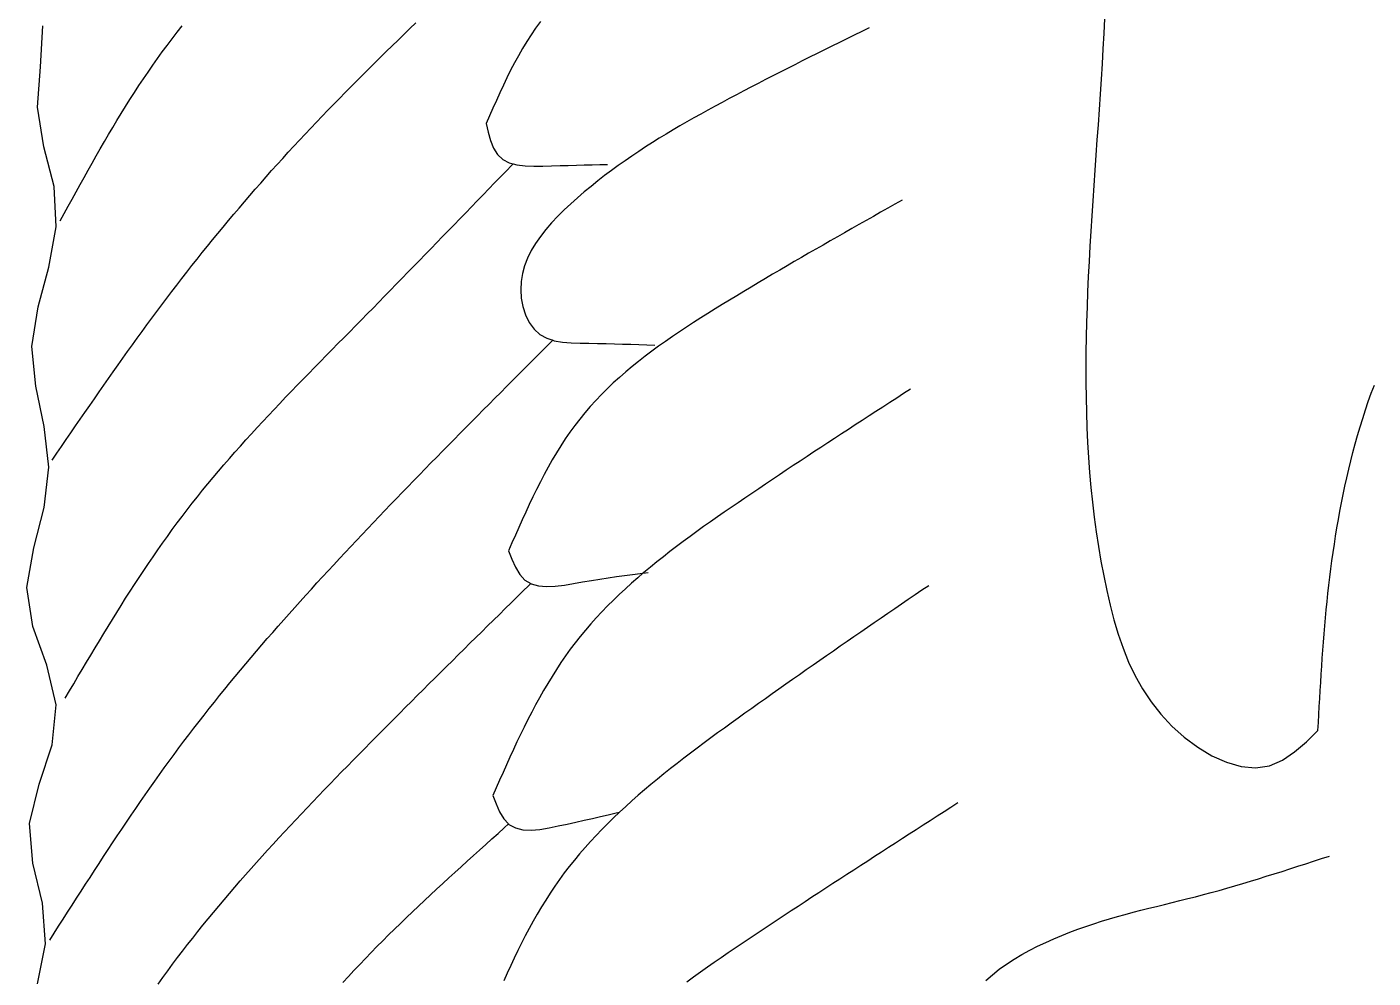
# Model space of a CAD drawing. Extents: x -3475 to 3475, y -2114 to 2114.
# Drawn here: x 116.7 to 359.1, y -1553.2 to -1382 of the extents above; entities that cross this region are included whole.
import ezdxf

# ---------------------------------------------------------------- set-up
doc = ezdxf.new("R2010")
doc.units = 0
doc.header["$MEASUREMENT"] = 0
doc.layers.get('0').update_dxf_attribs({"linetype": 'CONTINUOUS'})

msp = doc.modelspace()

# ---------------------------------------------------------------- linework, layer by layer
for p, q in [((185.68, -1382.29), (186.75, -1381.26)), ((209.17, -1381.03), (208.31, -1382.2)), ((310.78, -1380.45), (310.63, -1383.17)), ((119.17, -1389.15), (119.59, -1381.81)), ((141.97, -1385.3), (142.87, -1384.12)), ((142.87, -1384.12), (143.77, -1382.95)), ((143.77, -1382.95), (144.69, -1381.79)), ((183.55, -1384.36), (184.61, -1383.32)), ((184.61, -1383.32), (185.68, -1382.29)), ((207.49, -1383.4), (206.71, -1384.63)), ((208.31, -1382.2), (207.49, -1383.4)), ((264.36, -1384.13), (263.01, -1384.79)), ((265.7, -1383.47), (264.36, -1384.13)), ((267.05, -1382.81), (265.7, -1383.47)), ((268.39, -1382.15), (267.05, -1382.81)), ((310.63, -1383.17), (310.48, -1385.9)), ((140.23, -1387.68), (141.09, -1386.48)), ((141.09, -1386.48), (141.97, -1385.3)), ((180.35, -1387.47), (181.42, -1386.43)), ((181.42, -1386.43), (182.48, -1385.39)), ((182.48, -1385.39), (183.55, -1384.36)), ((205.95, -1385.89), (205.22, -1387.17)), ((206.71, -1384.63), (205.95, -1385.89)), ((260.33, -1386.12), (258.99, -1386.78)), ((261.67, -1385.45), (260.33, -1386.12)), ((263.01, -1384.79), (261.67, -1385.45)), ((310.48, -1385.9), (310.31, -1388.63)), ((138.53, -1390.1), (139.37, -1388.89)), ((139.37, -1388.89), (140.23, -1387.68)), ((178.24, -1389.56), (179.29, -1388.51)), ((179.29, -1388.51), (180.35, -1387.47)), ((204.51, -1388.47), (203.82, -1389.79)), ((205.22, -1387.17), (204.51, -1388.47)), ((254.99, -1388.78), (253.67, -1389.45)), ((256.32, -1388.11), (254.99, -1388.78)), ((257.66, -1387.45), (256.32, -1388.11)), ((258.99, -1386.78), (257.66, -1387.45)), ((310.31, -1388.63), (310.14, -1391.37)), ((118.61, -1396.44), (119.17, -1389.15)), ((136.88, -1392.55), (137.7, -1391.32)), ((137.7, -1391.32), (138.53, -1390.1)), ((176.13, -1391.66), (177.18, -1390.61)), ((177.18, -1390.61), (178.24, -1389.56)), ((203.16, -1391.13), (202.51, -1392.48)), ((203.82, -1389.79), (203.16, -1391.13)), ((251.02, -1390.79), (249.7, -1391.47)), ((252.34, -1390.12), (251.02, -1390.79)), ((253.67, -1389.45), (252.34, -1390.12)), ((310.14, -1391.37), (309.96, -1394.1)), ((135.27, -1395.04), (136.07, -1393.79)), ((136.07, -1393.79), (136.88, -1392.55)), ((172.99, -1394.83), (174.03, -1393.77)), ((174.03, -1393.77), (175.08, -1392.71)), ((175.08, -1392.71), (176.13, -1391.66)), ((201.87, -1393.84), (201.25, -1395.21)), ((202.51, -1392.48), (201.87, -1393.84)), ((245.78, -1393.5), (244.48, -1394.19)), ((247.08, -1392.82), (245.78, -1393.5)), ((248.39, -1392.14), (247.08, -1392.82)), ((249.7, -1391.47), (248.39, -1392.14)), ((134.49, -1396.29), (135.27, -1395.04)), ((170.91, -1396.96), (171.95, -1395.89)), ((171.95, -1395.89), (172.99, -1394.83)), ((201.25, -1395.21), (200.63, -1396.59)), ((240.62, -1396.25), (239.35, -1396.95)), ((241.9, -1395.56), (240.62, -1396.25)), ((243.19, -1394.87), (241.9, -1395.56)), ((244.48, -1394.19), (243.19, -1394.87)), ((309.96, -1394.1), (309.78, -1396.83)), ((119.78, -1403.56), (118.61, -1396.44)), ((132.93, -1398.8), (133.71, -1397.54)), ((133.71, -1397.54), (134.49, -1396.29)), ((168.85, -1399.1), (169.88, -1398.03)), ((169.88, -1398.03), (170.91, -1396.96)), ((200.02, -1397.97), (199.41, -1399.35)), ((200.63, -1396.59), (200.02, -1397.97)), ((236.82, -1398.35), (235.56, -1399.06)), ((238.08, -1397.65), (236.82, -1398.35)), ((239.35, -1396.95), (238.08, -1397.65)), ((309.78, -1396.83), (309.59, -1399.57)), ((131.41, -1401.35), (132.17, -1400.07)), ((132.17, -1400.07), (132.93, -1398.8)), ((166.81, -1401.26), (167.83, -1400.18)), ((167.83, -1400.18), (168.85, -1399.1)), ((199.41, -1399.35), (199.78, -1400.92)), ((199.78, -1400.92), (200.21, -1402.42)), ((233.06, -1400.51), (231.82, -1401.26)), ((234.31, -1399.78), (233.06, -1400.51)), ((235.56, -1399.06), (234.31, -1399.78)), ((309.59, -1399.57), (309.4, -1402.3)), ((129.92, -1403.9), (130.66, -1402.62)), ((130.66, -1402.62), (131.41, -1401.35)), ((163.78, -1404.53), (164.78, -1403.44)), ((164.78, -1403.44), (165.79, -1402.35)), ((165.79, -1402.35), (166.81, -1401.26)), ((200.21, -1402.42), (200.75, -1403.78)), ((229.34, -1402.79), (228.11, -1403.57)), ((230.58, -1402.01), (229.34, -1402.79)), ((231.82, -1401.26), (230.58, -1402.01)), ((309.4, -1402.3), (309.2, -1405.04)), ((121.63, -1410.68), (119.78, -1403.56)), ((128.45, -1406.48), (129.18, -1405.19)), ((129.18, -1405.19), (129.92, -1403.9)), ((161.77, -1406.74), (162.77, -1405.63)), ((162.77, -1405.63), (163.78, -1404.53)), ((200.75, -1403.78), (201.46, -1404.94)), ((201.46, -1404.94), (202.39, -1405.84)), ((202.39, -1405.84), (203.56, -1406.44)), ((225.65, -1405.21), (224.42, -1406.06)), ((226.87, -1404.38), (225.65, -1405.21)), ((228.11, -1403.57), (226.87, -1404.38)), ((309.2, -1405.04), (309.01, -1407.78)), ((126.99, -1409.06), (127.72, -1407.77)), ((127.72, -1407.77), (128.45, -1406.48)), ((159.79, -1408.95), (160.78, -1407.84)), ((160.78, -1407.84), (161.77, -1406.74)), ((201.97, -1408.98), (203.01, -1407.91)), ((203.01, -1407.91), (204.05, -1406.84)), ((203.56, -1406.44), (204.25, -1406.63)), ((204.05, -1406.84), (204.25, -1406.63)), ((204.25, -1406.63), (204.92, -1406.81)), ((204.92, -1406.81), (206.42, -1407)), ((206.42, -1407), (208, -1407.05)), ((208, -1407.05), (209.6, -1407.03)), ((209.6, -1407.03), (211.18, -1406.98)), ((211.18, -1406.98), (212.71, -1406.94)), ((212.71, -1406.94), (214.2, -1406.89)), ((214.2, -1406.89), (215.65, -1406.85)), ((215.65, -1406.85), (217.08, -1406.82)), ((217.08, -1406.82), (218.49, -1406.78)), ((218.49, -1406.78), (219.88, -1406.75)), ((219.88, -1406.75), (221.26, -1406.71)), ((221.97, -1407.82), (220.74, -1408.74)), ((223.19, -1406.93), (221.97, -1407.82)), ((224.42, -1406.06), (223.19, -1406.93)), ((309.01, -1407.78), (308.82, -1410.52)), ((121.98, -1417.98), (121.63, -1410.68)), ((125.55, -1411.66), (126.27, -1410.36)), ((126.27, -1410.36), (126.99, -1409.06)), ((157.83, -1411.19), (158.81, -1410.07)), ((158.81, -1410.07), (159.79, -1408.95)), ((199.89, -1411.13), (200.93, -1410.06)), ((200.93, -1410.06), (201.97, -1408.98)), ((218.29, -1410.67), (217.07, -1411.68)), ((219.52, -1409.69), (218.29, -1410.67)), ((220.74, -1408.74), (219.52, -1409.69)), ((308.82, -1410.52), (308.64, -1413.25)), ((124.12, -1414.26), (124.83, -1412.96)), ((124.83, -1412.96), (125.55, -1411.66)), ((155.88, -1413.44), (156.85, -1412.31)), ((156.85, -1412.31), (157.83, -1411.19)), ((197.81, -1413.28), (198.85, -1412.2)), ((198.85, -1412.2), (199.89, -1411.13)), ((215.84, -1412.73), (214.63, -1413.8)), ((217.07, -1411.68), (215.84, -1412.73)), ((274.3, -1413.15), (273.01, -1413.88)), ((122.69, -1416.87), (123.41, -1415.56)), ((123.41, -1415.56), (124.12, -1414.26)), ((153.95, -1415.7), (154.91, -1414.57)), ((154.91, -1414.57), (155.88, -1413.44)), ((194.69, -1416.5), (195.73, -1415.42)), ((195.73, -1415.42), (196.77, -1414.35)), ((196.77, -1414.35), (197.81, -1413.28)), ((213.44, -1414.91), (212.29, -1416.05)), ((214.63, -1413.8), (213.44, -1414.91)), ((270.42, -1415.34), (269.13, -1416.07)), ((271.72, -1414.61), (270.42, -1415.34)), ((273.01, -1413.88), (271.72, -1414.61)), ((308.64, -1413.25), (308.46, -1415.99)), ((120.64, -1425.21), (121.98, -1417.98)), ((151.09, -1419.13), (152.04, -1417.99)), ((152.04, -1417.99), (152.99, -1416.84)), ((152.99, -1416.84), (153.95, -1415.7)), ((192.61, -1418.64), (193.65, -1417.57)), ((193.65, -1417.57), (194.69, -1416.5)), ((211.19, -1417.22), (210.15, -1418.43)), ((212.29, -1416.05), (211.19, -1417.22)), ((266.54, -1417.54), (265.25, -1418.27)), ((267.83, -1416.81), (266.54, -1417.54)), ((269.13, -1416.07), (267.83, -1416.81)), ((308.46, -1415.99), (308.29, -1418.72)), ((149.21, -1421.44), (150.15, -1420.28)), ((150.15, -1420.28), (151.09, -1419.13)), ((190.53, -1420.78), (191.57, -1419.71)), ((191.57, -1419.71), (192.61, -1418.64)), ((209.18, -1419.67), (208.31, -1420.94)), ((210.15, -1418.43), (209.18, -1419.67)), ((261.36, -1420.49), (260.07, -1421.23)), ((262.66, -1419.75), (261.36, -1420.49)), ((263.95, -1419.01), (262.66, -1419.75)), ((265.25, -1418.27), (263.95, -1419.01)), ((308.29, -1418.72), (308.13, -1421.46)), ((147.35, -1423.76), (148.28, -1422.59)), ((148.28, -1422.59), (149.21, -1421.44)), ((187.4, -1424), (188.44, -1422.93)), ((188.44, -1422.93), (189.48, -1421.86)), ((189.48, -1421.86), (190.53, -1420.78)), ((207.53, -1422.24), (206.87, -1423.58)), ((208.31, -1420.94), (207.53, -1422.24)), ((257.48, -1422.72), (256.19, -1423.47)), ((258.77, -1421.97), (257.48, -1422.72)), ((260.07, -1421.23), (258.77, -1421.97)), ((308.13, -1421.46), (307.98, -1424.19)), ((118.72, -1432.35), (120.64, -1425.21)), ((145.51, -1426.09), (146.43, -1424.92)), ((146.43, -1424.92), (147.35, -1423.76)), ((185.31, -1426.14), (186.35, -1425.07)), ((186.35, -1425.07), (187.4, -1424)), ((206.34, -1424.96), (205.95, -1426.36)), ((206.87, -1423.58), (206.34, -1424.96)), ((253.59, -1424.97), (252.3, -1425.73)), ((254.89, -1424.22), (253.59, -1424.97)), ((256.19, -1423.47), (254.89, -1424.22)), ((307.98, -1424.19), (307.84, -1426.92)), ((143.69, -1428.44), (144.59, -1427.27)), ((144.59, -1427.27), (145.51, -1426.09)), ((183.22, -1428.29), (184.26, -1427.21)), ((184.26, -1427.21), (185.31, -1426.14)), ((205.95, -1426.36), (205.71, -1427.8)), ((249.71, -1427.26), (248.41, -1428.03)), ((251, -1426.49), (249.71, -1427.26)), ((252.3, -1425.73), (251, -1426.49)), ((307.84, -1426.92), (307.72, -1429.65)), ((141.88, -1430.81), (142.78, -1429.62)), ((142.78, -1429.62), (143.69, -1428.44)), ((181.12, -1430.43), (182.17, -1429.36)), ((182.17, -1429.36), (183.22, -1428.29)), ((205.71, -1427.8), (205.63, -1429.28)), ((205.63, -1429.28), (205.73, -1430.78)), ((245.82, -1429.58), (244.52, -1430.36)), ((247.11, -1428.8), (245.82, -1429.58)), ((248.41, -1428.03), (247.11, -1428.8)), ((307.72, -1429.65), (307.61, -1432.38)), ((117.61, -1439.48), (118.72, -1432.35)), ((140.1, -1433.19), (140.99, -1432)), ((140.99, -1432), (141.88, -1430.81)), ((177.98, -1433.64), (179.03, -1432.57)), ((179.03, -1432.57), (180.08, -1431.5)), ((180.08, -1431.5), (181.12, -1430.43)), ((205.73, -1430.78), (206.02, -1432.31)), ((206.02, -1432.31), (206.5, -1433.8)), ((241.92, -1431.94), (240.63, -1432.74)), ((243.22, -1431.15), (241.92, -1431.94)), ((244.52, -1430.36), (243.22, -1431.15)), ((307.61, -1432.38), (307.53, -1435.1)), ((138.33, -1435.58), (139.22, -1434.38)), ((139.22, -1434.38), (140.1, -1433.19)), ((175.88, -1435.78), (176.93, -1434.71)), ((176.93, -1434.71), (177.98, -1433.64)), ((206.5, -1433.8), (207.17, -1435.17)), ((238.04, -1434.36), (236.75, -1435.18)), ((239.33, -1433.54), (238.04, -1434.36)), ((240.63, -1432.74), (239.33, -1433.54)), ((136.58, -1437.98), (137.46, -1436.78)), ((137.46, -1436.78), (138.33, -1435.58)), ((173.78, -1437.91), (174.83, -1436.85)), ((174.83, -1436.85), (175.88, -1435.78)), ((207.17, -1435.17), (208.03, -1436.37)), ((208.03, -1436.37), (209.08, -1437.32)), ((209.08, -1437.32), (210.31, -1438)), ((234.21, -1436.85), (232.95, -1437.7)), ((235.48, -1436.01), (234.21, -1436.85)), ((236.75, -1435.18), (235.48, -1436.01)), ((307.53, -1435.1), (307.46, -1437.82)), ((118.32, -1446.65), (117.61, -1439.48)), ((134.85, -1440.39), (135.71, -1439.19)), ((135.71, -1439.19), (136.58, -1437.98)), ((171.67, -1440.05), (172.72, -1438.98)), ((172.72, -1438.98), (173.78, -1437.91)), ((209.39, -1440.38), (210.44, -1439.32)), ((210.31, -1438), (211.4, -1438.36)), ((210.44, -1439.32), (211.4, -1438.36)), ((211.4, -1438.36), (211.49, -1438.27)), ((211.4, -1438.36), (211.68, -1438.45)), ((211.68, -1438.45), (213.16, -1438.72)), ((213.16, -1438.72), (214.72, -1438.86)), ((214.72, -1438.86), (216.31, -1438.91)), ((216.31, -1438.91), (217.9, -1438.92)), ((217.9, -1438.92), (219.46, -1438.93)), ((219.46, -1438.93), (221, -1438.96)), ((221, -1438.96), (222.5, -1439)), ((222.5, -1439), (223.98, -1439.05)), ((223.98, -1439.05), (225.44, -1439.1)), ((225.44, -1439.1), (226.89, -1439.16)), ((226.89, -1439.16), (228.33, -1439.22)), ((228.33, -1439.22), (229.76, -1439.28)), ((230.46, -1439.45), (229.24, -1440.34)), ((231.7, -1438.57), (230.46, -1439.45)), ((232.95, -1437.7), (231.7, -1438.57)), ((307.46, -1437.82), (307.42, -1440.54)), ((133.12, -1442.82), (133.98, -1441.6)), ((133.98, -1441.6), (134.85, -1440.39)), ((168.52, -1443.26), (169.57, -1442.19)), ((169.57, -1442.19), (170.62, -1441.12)), ((170.62, -1441.12), (171.67, -1440.05)), ((207.28, -1442.48), (208.34, -1441.43)), ((208.34, -1441.43), (209.39, -1440.38)), ((226.85, -1442.18), (225.68, -1443.12)), ((228.04, -1441.25), (226.85, -1442.18)), ((229.24, -1440.34), (228.04, -1441.25)), ((307.42, -1440.54), (307.4, -1443.26)), ((131.41, -1445.25), (132.26, -1444.03)), ((132.26, -1444.03), (133.12, -1442.82)), ((166.42, -1445.41), (167.47, -1444.33)), ((167.47, -1444.33), (168.52, -1443.26)), ((204.13, -1445.64), (205.18, -1444.59)), ((205.18, -1444.59), (206.23, -1443.53)), ((206.23, -1443.53), (207.28, -1442.48)), ((224.53, -1444.08), (223.4, -1445.06)), ((225.68, -1443.12), (224.53, -1444.08)), ((307.4, -1443.26), (307.4, -1445.97)), ((119.83, -1453.89), (118.32, -1446.65)), ((129.7, -1447.68), (130.55, -1446.46)), ((130.55, -1446.46), (131.41, -1445.25)), ((164.33, -1447.56), (165.38, -1446.48)), ((165.38, -1446.48), (166.42, -1445.41)), ((202.03, -1447.75), (203.08, -1446.69)), ((203.08, -1446.69), (204.13, -1445.64)), ((221.22, -1447.09), (220.17, -1448.13)), ((222.3, -1446.06), (221.22, -1447.09)), ((223.4, -1445.06), (222.3, -1446.06)), ((275.81, -1447.18), (274.57, -1447.98)), ((307.4, -1445.97), (307.43, -1448.68)), ((358.8, -1447.91), (359.36, -1446.43)), ((128.01, -1450.13), (128.85, -1448.9)), ((128.85, -1448.9), (129.7, -1447.68)), ((162.26, -1449.73), (163.29, -1448.64)), ((163.29, -1448.64), (164.33, -1447.56)), ((199.93, -1449.86), (200.98, -1448.8)), ((200.98, -1448.8), (202.03, -1447.75)), ((219.15, -1449.2), (218.15, -1450.29)), ((220.17, -1448.13), (219.15, -1449.2)), ((272.09, -1449.59), (270.85, -1450.39)), ((273.33, -1448.78), (272.09, -1449.59)), ((274.57, -1447.98), (273.33, -1448.78)), ((307.43, -1448.68), (307.5, -1451.38)), ((357.74, -1450.91), (358.26, -1449.4)), ((358.26, -1449.4), (358.8, -1447.91)), ((126.31, -1452.57), (127.16, -1451.35)), ((127.16, -1451.35), (128.01, -1450.13)), ((159.17, -1453), (160.2, -1451.91)), ((160.2, -1451.91), (161.23, -1450.81)), ((161.23, -1450.81), (162.26, -1449.73)), ((196.78, -1453.03), (197.83, -1451.97)), ((197.83, -1451.97), (198.88, -1450.91)), ((198.88, -1450.91), (199.93, -1449.86)), ((217.19, -1451.41), (216.26, -1452.55)), ((218.15, -1450.29), (217.19, -1451.41)), ((268.36, -1451.99), (267.12, -1452.8)), ((269.6, -1451.19), (268.36, -1451.99)), ((270.85, -1450.39), (269.6, -1451.19)), ((307.5, -1451.38), (307.59, -1454.08)), ((357.25, -1452.43), (357.74, -1450.91)), ((120.64, -1461.19), (119.83, -1453.89)), ((124.63, -1455.02), (125.47, -1453.8)), ((125.47, -1453.8), (126.31, -1452.57)), ((157.14, -1455.2), (158.16, -1454.1)), ((158.16, -1454.1), (159.17, -1453)), ((194.69, -1455.15), (195.74, -1454.09)), ((195.74, -1454.09), (196.78, -1453.03)), ((215.36, -1453.72), (214.5, -1454.91)), ((216.26, -1452.55), (215.36, -1453.72)), ((264.64, -1454.41), (263.4, -1455.22)), ((265.88, -1453.6), (264.64, -1454.41)), ((267.12, -1452.8), (265.88, -1453.6)), ((307.59, -1454.08), (307.72, -1456.78)), ((356.33, -1455.49), (356.78, -1453.96)), ((356.78, -1453.96), (357.25, -1452.43)), ((122.94, -1457.48), (123.79, -1456.25)), ((123.79, -1456.25), (124.63, -1455.02)), ((155.14, -1457.42), (156.14, -1456.31)), ((156.14, -1456.31), (157.14, -1455.2)), ((192.6, -1457.27), (193.65, -1456.21)), ((193.65, -1456.21), (194.69, -1455.15)), ((213.66, -1456.13), (212.85, -1457.37)), ((214.5, -1454.91), (213.66, -1456.13)), ((260.91, -1456.84), (259.67, -1457.65)), ((262.15, -1456.03), (260.91, -1456.84)), ((263.4, -1455.22), (262.15, -1456.03)), ((307.72, -1456.78), (307.88, -1459.47)), ((355.91, -1457.02), (356.33, -1455.49)), ((121.26, -1459.93), (122.1, -1458.7)), ((122.1, -1458.7), (122.94, -1457.48)), ((153.16, -1459.66), (154.14, -1458.54)), ((154.14, -1458.54), (155.14, -1457.42)), ((190.51, -1459.39), (191.56, -1458.33)), ((191.56, -1458.33), (192.6, -1457.27)), ((212.07, -1458.63), (211.32, -1459.91)), ((212.85, -1457.37), (212.07, -1458.63)), ((257.19, -1459.29), (255.94, -1460.11)), ((258.43, -1458.47), (257.19, -1459.29)), ((259.67, -1457.65), (258.43, -1458.47)), ((355.11, -1460.07), (355.5, -1458.55)), ((355.5, -1458.55), (355.91, -1457.02)), ((119.84, -1468.49), (120.64, -1461.19)), ((151.2, -1461.92), (152.18, -1460.79)), ((152.18, -1460.79), (153.16, -1459.66)), ((187.39, -1462.59), (188.43, -1461.52)), ((188.43, -1461.52), (189.47, -1460.45)), ((189.47, -1460.45), (190.51, -1459.39)), ((210.58, -1461.21), (209.87, -1462.53)), ((211.32, -1459.91), (210.58, -1461.21)), ((254.7, -1460.93), (253.46, -1461.75)), ((255.94, -1460.11), (254.7, -1460.93)), ((307.88, -1459.47), (308.07, -1462.16)), ((354.39, -1463.11), (354.75, -1461.59)), ((354.75, -1461.59), (355.11, -1460.07)), ((149.29, -1464.21), (150.24, -1463.06)), ((150.24, -1463.06), (151.2, -1461.92)), ((185.32, -1464.72), (186.35, -1463.65)), ((186.35, -1463.65), (187.39, -1462.59)), ((209.17, -1463.86), (208.5, -1465.2)), ((209.87, -1462.53), (209.17, -1463.86)), ((250.97, -1463.41), (249.73, -1464.24)), ((252.22, -1462.58), (250.97, -1463.41)), ((253.46, -1461.75), (252.22, -1462.58)), ((308.07, -1462.16), (308.31, -1464.84)), ((354.06, -1464.62), (354.39, -1463.11)), ((146.48, -1467.69), (147.4, -1466.53)), ((147.4, -1466.53), (148.34, -1465.36)), ((148.34, -1465.36), (149.29, -1464.21)), ((183.25, -1466.87), (184.28, -1465.79)), ((184.28, -1465.79), (185.32, -1464.72)), ((207.83, -1466.56), (207.18, -1467.92)), ((208.5, -1465.2), (207.83, -1466.56)), ((247.25, -1465.92), (246, -1466.76)), ((248.49, -1465.08), (247.25, -1465.92)), ((249.73, -1464.24), (248.49, -1465.08)), ((308.31, -1464.84), (308.58, -1467.51)), ((353.44, -1467.63), (353.74, -1466.13)), ((353.74, -1466.13), (354.06, -1464.62)), ((117.95, -1475.74), (119.84, -1468.49)), ((144.66, -1470.06), (145.56, -1468.87)), ((145.56, -1468.87), (146.48, -1467.69)), ((181.18, -1469.01), (182.21, -1467.94)), ((182.21, -1467.94), (183.25, -1466.87)), ((207.18, -1467.92), (206.54, -1469.3)), ((243.52, -1468.46), (242.28, -1469.31)), ((244.76, -1467.61), (243.52, -1468.46)), ((246, -1466.76), (244.76, -1467.61)), ((308.58, -1467.51), (308.9, -1470.18)), ((353.15, -1469.13), (353.44, -1467.63)), ((142.88, -1472.45), (143.76, -1471.25)), ((143.76, -1471.25), (144.66, -1470.06)), ((178.1, -1472.25), (179.12, -1471.17)), ((179.12, -1471.17), (180.15, -1470.09)), ((180.15, -1470.09), (181.18, -1469.01)), ((205.91, -1470.68), (205.29, -1472.07)), ((206.54, -1469.3), (205.91, -1470.68)), ((239.8, -1471.04), (238.57, -1471.91)), ((241.04, -1470.17), (239.8, -1471.04)), ((242.28, -1469.31), (241.04, -1470.17)), ((308.9, -1470.18), (309.26, -1472.84)), ((352.62, -1472.11), (352.88, -1470.62)), ((352.88, -1470.62), (353.15, -1469.13)), ((141.13, -1474.87), (142, -1473.66)), ((142, -1473.66), (142.88, -1472.45)), ((176.05, -1474.41), (177.07, -1473.33)), ((177.07, -1473.33), (178.1, -1472.25)), ((204.68, -1473.46), (204.06, -1474.85)), ((205.29, -1472.07), (204.68, -1473.46)), ((236.12, -1473.68), (234.91, -1474.57)), ((237.34, -1472.79), (236.12, -1473.68)), ((238.57, -1471.91), (237.34, -1472.79)), ((309.26, -1472.84), (309.66, -1475.5)), ((352.15, -1475.09), (352.38, -1473.6)), ((352.38, -1473.6), (352.62, -1472.11)), ((116.71, -1482.88), (117.95, -1475.74)), ((139.43, -1477.32), (140.28, -1476.1)), ((140.28, -1476.1), (141.13, -1474.87)), ((174, -1476.58), (175.02, -1475.5)), ((175.02, -1475.5), (176.05, -1474.41)), ((204.06, -1474.85), (203.45, -1476.25)), ((203.45, -1476.25), (204.05, -1477.78)), ((233.7, -1475.48), (232.5, -1476.39)), ((234.91, -1474.57), (233.7, -1475.48)), ((309.66, -1475.5), (310.11, -1478.15)), ((351.93, -1476.57), (352.15, -1475.09)), ((137.75, -1479.8), (138.59, -1478.56)), ((138.59, -1478.56), (139.43, -1477.32)), ((171.97, -1478.77), (172.99, -1477.67)), ((172.99, -1477.67), (174, -1476.58)), ((204.05, -1477.78), (204.71, -1479.23)), ((230.14, -1478.25), (228.98, -1479.2)), ((231.32, -1477.32), (230.14, -1478.25)), ((232.5, -1476.39), (231.32, -1477.32)), ((310.11, -1478.15), (310.61, -1480.79)), ((351.53, -1479.52), (351.72, -1478.05)), ((351.72, -1478.05), (351.93, -1476.57)), ((136.11, -1482.3), (136.93, -1481.04)), ((136.93, -1481.04), (137.75, -1479.8)), ((168.94, -1482.05), (169.95, -1480.96)), ((169.95, -1480.96), (170.96, -1479.86)), ((170.96, -1479.86), (171.97, -1478.77)), ((204.71, -1479.23), (205.47, -1480.5)), ((205.47, -1480.5), (206.39, -1481.52)), ((219.9, -1481.34), (221.4, -1481.12)), ((221.4, -1481.12), (222.87, -1480.91)), ((222.87, -1480.91), (224.31, -1480.72)), ((224.31, -1480.72), (225.74, -1480.54)), ((225.74, -1480.54), (227.15, -1480.37)), ((227.65, -1480.3), (226.69, -1481.12)), ((227.15, -1480.37), (227.65, -1480.3)), ((227.83, -1480.15), (227.65, -1480.3)), ((227.65, -1480.3), (228.56, -1480.19)), ((228.98, -1479.2), (227.83, -1480.15)), ((310.61, -1480.79), (311.16, -1483.42)), ((351.17, -1482.46), (351.34, -1480.99)), ((351.34, -1480.99), (351.53, -1479.52)), ((117.75, -1489.86), (116.71, -1482.88)), ((135.3, -1483.55), (136.11, -1482.3)), ((166.93, -1484.26), (167.93, -1483.15)), ((167.93, -1483.15), (168.94, -1482.05)), ((204.96, -1484.58), (206.01, -1483.54)), ((206.01, -1483.54), (207.07, -1482.5)), ((206.39, -1481.52), (207.43, -1482.15)), ((207.07, -1482.5), (207.43, -1482.15)), ((207.43, -1482.15), (207.51, -1482.2)), ((207.51, -1482.2), (208.83, -1482.58)), ((208.83, -1482.58), (210.29, -1482.7)), ((210.29, -1482.7), (211.86, -1482.62)), ((211.86, -1482.62), (213.5, -1482.42)), ((213.5, -1482.42), (215.15, -1482.14)), ((215.15, -1482.14), (216.78, -1481.85)), ((216.78, -1481.85), (218.36, -1481.59)), ((218.36, -1481.59), (219.9, -1481.34)), ((224.47, -1483.11), (223.38, -1484.12)), ((225.57, -1482.11), (224.47, -1483.11)), ((226.69, -1481.12), (225.57, -1482.11)), ((277.89, -1483.37), (276.66, -1484.21)), ((279.11, -1482.54), (277.89, -1483.37)), ((311.16, -1483.42), (311.77, -1486.05)), ((351, -1483.93), (351.17, -1482.46)), ((133.69, -1486.08), (134.49, -1484.81)), ((134.49, -1484.81), (135.3, -1483.55)), ((164.93, -1486.47), (165.93, -1485.36)), ((165.93, -1485.36), (166.93, -1484.26)), ((202.84, -1486.66), (203.9, -1485.62)), ((203.9, -1485.62), (204.96, -1484.58)), ((222.31, -1485.15), (221.26, -1486.19)), ((223.38, -1484.12), (222.31, -1485.15)), ((274.21, -1485.88), (272.98, -1486.72)), ((275.43, -1485.05), (274.21, -1485.88)), ((276.66, -1484.21), (275.43, -1485.05)), ((350.7, -1486.86), (350.85, -1485.4)), ((350.85, -1485.4), (351, -1483.93)), ((132.1, -1488.62), (132.89, -1487.35)), ((132.89, -1487.35), (133.69, -1486.08)), ((162.95, -1488.7), (163.94, -1487.59)), ((163.94, -1487.59), (164.93, -1486.47)), ((200.72, -1488.74), (201.78, -1487.7)), ((201.78, -1487.7), (202.84, -1486.66)), ((219.23, -1488.33), (218.25, -1489.42)), ((220.24, -1487.25), (219.23, -1488.33)), ((221.26, -1486.19), (220.24, -1487.25)), ((271.75, -1487.56), (270.53, -1488.4)), ((272.98, -1486.72), (271.75, -1487.56)), ((311.77, -1486.05), (312.44, -1488.66)), ((350.44, -1489.78), (350.57, -1488.32)), ((350.57, -1488.32), (350.7, -1486.86)), ((120.3, -1496.83), (117.75, -1489.86)), ((130.53, -1491.17), (131.32, -1489.89)), ((131.32, -1489.89), (132.1, -1488.62)), ((160.98, -1490.94), (161.96, -1489.82)), ((161.96, -1489.82), (162.95, -1488.7)), ((198.61, -1490.83), (199.66, -1489.79)), ((199.66, -1489.79), (200.72, -1488.74)), ((217.29, -1490.54), (216.35, -1491.67)), ((218.25, -1489.42), (217.29, -1490.54)), ((268.08, -1490.08), (266.85, -1490.92)), ((269.3, -1489.24), (268.08, -1490.08)), ((270.53, -1488.4), (269.3, -1489.24)), ((312.44, -1488.66), (313.21, -1491.24)), ((350.31, -1491.23), (350.44, -1489.78)), ((128.98, -1493.74), (129.76, -1492.45)), ((129.76, -1492.45), (130.53, -1491.17)), ((158.06, -1494.32), (159.03, -1493.19)), ((159.03, -1493.19), (160, -1492.06)), ((160, -1492.06), (160.98, -1490.94)), ((195.44, -1493.96), (196.49, -1492.91)), ((196.49, -1492.91), (197.55, -1491.87)), ((197.55, -1491.87), (198.61, -1490.83)), ((215.44, -1492.82), (214.55, -1493.99)), ((216.35, -1491.67), (215.44, -1492.82)), ((264.4, -1492.61), (263.17, -1493.45)), ((265.62, -1491.76), (264.4, -1492.61)), ((266.85, -1490.92), (265.62, -1491.76)), ((313.21, -1491.24), (314.09, -1493.79)), ((350.09, -1494.14), (350.2, -1492.69)), ((350.2, -1492.69), (350.31, -1491.23)), ((127.44, -1496.31), (128.21, -1495.02)), ((128.21, -1495.02), (128.98, -1493.74)), ((156.13, -1496.59), (157.09, -1495.45)), ((157.09, -1495.45), (158.06, -1494.32)), ((193.32, -1496.05), (194.38, -1495)), ((194.38, -1495), (195.44, -1493.96)), ((213.7, -1495.18), (212.86, -1496.39)), ((214.55, -1493.99), (213.7, -1495.18)), ((260.72, -1495.15), (259.49, -1496)), ((261.94, -1494.3), (260.72, -1495.15)), ((263.17, -1493.45), (261.94, -1494.3)), ((314.09, -1493.79), (315.1, -1496.3)), ((349.88, -1497.04), (349.98, -1495.59)), ((349.98, -1495.59), (350.09, -1494.14)), ((122, -1504.01), (120.3, -1496.83)), ((125.9, -1498.89), (126.67, -1497.6)), ((126.67, -1497.6), (127.44, -1496.31)), ((154.22, -1498.88), (155.17, -1497.73)), ((155.17, -1497.73), (156.13, -1496.59)), ((191.21, -1498.14), (192.27, -1497.09)), ((192.27, -1497.09), (193.32, -1496.05)), ((212.05, -1497.62), (211.27, -1498.87)), ((212.86, -1496.39), (212.05, -1497.62)), ((257.04, -1497.71), (255.81, -1498.56)), ((258.27, -1496.85), (257.04, -1497.71)), ((259.49, -1496), (258.27, -1496.85)), ((315.1, -1496.3), (316.26, -1498.75)), ((349.79, -1498.49), (349.88, -1497.04)), ((124.37, -1501.48), (125.14, -1500.18)), ((125.14, -1500.18), (125.9, -1498.89)), ((152.33, -1501.18), (153.27, -1500.02)), ((153.27, -1500.02), (154.22, -1498.88)), ((188.05, -1501.28), (189.1, -1500.23)), ((189.1, -1500.23), (190.16, -1499.18)), ((190.16, -1499.18), (191.21, -1498.14)), ((210.5, -1500.13), (209.75, -1501.41)), ((211.27, -1498.87), (210.5, -1500.13)), ((253.36, -1500.28), (252.13, -1501.15)), ((254.59, -1499.42), (253.36, -1500.28)), ((255.81, -1498.56), (254.59, -1499.42)), ((316.26, -1498.75), (317.6, -1501.13)), ((349.61, -1501.39), (349.7, -1499.94)), ((349.7, -1499.94), (349.79, -1498.49)), ((123.61, -1502.77), (124.37, -1501.48)), ((150.46, -1503.49), (151.39, -1502.33)), ((151.39, -1502.33), (152.33, -1501.18)), ((185.95, -1503.38), (187, -1502.33)), ((187, -1502.33), (188.05, -1501.28)), ((209.02, -1502.7), (208.31, -1504)), ((209.75, -1501.41), (209.02, -1502.7)), ((249.68, -1502.88), (248.45, -1503.75)), ((250.91, -1502.01), (249.68, -1502.88)), ((252.13, -1501.15), (250.91, -1502.01)), ((317.6, -1501.13), (319.14, -1503.44)), ((349.44, -1504.28), (349.52, -1502.84)), ((349.52, -1502.84), (349.61, -1501.39)), ((121.25, -1511.19), (122, -1504.01)), ((148.61, -1505.83), (149.53, -1504.66)), ((149.53, -1504.66), (150.46, -1503.49)), ((183.84, -1505.48), (184.89, -1504.43)), ((184.89, -1504.43), (185.95, -1503.38)), ((207.61, -1505.32), (206.93, -1506.64)), ((208.31, -1504), (207.61, -1505.32)), ((247.22, -1504.63), (246, -1505.51)), ((248.45, -1503.75), (247.22, -1504.63)), ((319.14, -1503.44), (320.9, -1505.67)), ((349.36, -1505.73), (349.44, -1504.28)), ((146.79, -1508.17), (147.7, -1507)), ((147.7, -1507), (148.61, -1505.83)), ((180.69, -1508.65), (181.74, -1507.59)), ((181.74, -1507.59), (182.79, -1506.54)), ((182.79, -1506.54), (183.84, -1505.48)), ((206.93, -1506.64), (206.26, -1507.98)), ((243.54, -1507.27), (242.32, -1508.16)), ((244.77, -1506.39), (243.54, -1507.27)), ((246, -1505.51), (244.77, -1506.39)), ((320.9, -1505.67), (322.89, -1507.8)), ((349.2, -1508.62), (349.28, -1507.18)), ((349.28, -1507.18), (349.36, -1505.73)), ((144.98, -1510.54), (145.88, -1509.36)), ((145.88, -1509.36), (146.79, -1508.17)), ((178.6, -1510.76), (179.65, -1509.7)), ((179.65, -1509.7), (180.69, -1508.65)), ((205.61, -1509.32), (204.96, -1510.67)), ((206.26, -1507.98), (205.61, -1509.32)), ((239.87, -1509.95), (238.64, -1510.85)), ((241.09, -1509.05), (239.87, -1509.95)), ((242.32, -1508.16), (241.09, -1509.05)), ((322.89, -1507.8), (325.13, -1509.8)), ((325.13, -1509.8), (327.55, -1511.62)), ((347.11, -1510.63), (349.2, -1508.62)), ((118.94, -1518.29), (121.25, -1511.19)), ((143.2, -1512.93), (144.09, -1511.73)), ((144.09, -1511.73), (144.98, -1510.54)), ((176.51, -1512.88), (177.55, -1511.82)), ((177.55, -1511.82), (178.6, -1510.76)), ((204.32, -1512.03), (203.69, -1513.4)), ((204.96, -1510.67), (204.32, -1512.03)), ((237.43, -1511.76), (236.21, -1512.67)), ((238.64, -1510.85), (237.43, -1511.76)), ((327.55, -1511.62), (330.11, -1513.15)), ((342.78, -1513.97), (344.99, -1512.47)), ((344.99, -1512.47), (347.11, -1510.63)), ((141.45, -1515.33), (142.32, -1514.13)), ((142.32, -1514.13), (143.2, -1512.93)), ((173.38, -1516.07), (174.42, -1515)), ((174.42, -1515), (175.46, -1513.94)), ((175.46, -1513.94), (176.51, -1512.88)), ((203.07, -1514.77), (202.45, -1516.14)), ((203.69, -1513.4), (203.07, -1514.77)), ((233.81, -1514.52), (232.61, -1515.45)), ((235.01, -1513.59), (233.81, -1514.52)), ((236.21, -1512.67), (235.01, -1513.59)), ((330.11, -1513.15), (332.73, -1514.33)), ((332.73, -1514.33), (335.37, -1515.08)), ((337.96, -1515.32), (340.44, -1514.96)), ((340.44, -1514.96), (342.78, -1513.97)), ((139.72, -1517.75), (140.58, -1516.54)), ((140.58, -1516.54), (141.45, -1515.33)), ((171.3, -1518.2), (172.34, -1517.13)), ((172.34, -1517.13), (173.38, -1516.07)), ((202.45, -1516.14), (201.83, -1517.52)), ((230.25, -1517.35), (229.08, -1518.31)), ((231.43, -1516.4), (230.25, -1517.35)), ((232.61, -1515.45), (231.43, -1516.4)), ((335.37, -1515.08), (337.96, -1515.32)), ((117.19, -1525.37), (118.94, -1518.29)), ((138.01, -1520.18), (138.86, -1518.96)), ((138.86, -1518.96), (139.72, -1517.75)), ((169.23, -1520.35), (170.26, -1519.27)), ((170.26, -1519.27), (171.3, -1518.2)), ((201.22, -1518.9), (200.61, -1520.28)), ((201.83, -1517.52), (201.22, -1518.9)), ((227.93, -1519.28), (226.79, -1520.26)), ((229.08, -1518.31), (227.93, -1519.28)), ((136.31, -1522.63), (137.16, -1521.41)), ((137.16, -1521.41), (138.01, -1520.18)), ((167.17, -1522.5), (168.2, -1521.42)), ((168.2, -1521.42), (169.23, -1520.35)), ((200.61, -1520.28), (201.19, -1521.82)), ((201.19, -1521.82), (201.83, -1523.27)), ((224.54, -1522.26), (223.44, -1523.28)), ((225.66, -1521.26), (224.54, -1522.26)), ((226.79, -1520.26), (225.66, -1521.26)), ((284.35, -1521.65), (283.11, -1522.45)), ((134.64, -1525.09), (135.47, -1523.86)), ((135.47, -1523.86), (136.31, -1522.63)), ((164.1, -1525.75), (165.12, -1524.66)), ((165.12, -1524.66), (166.14, -1523.58)), ((166.14, -1523.58), (167.17, -1522.5)), ((201.83, -1523.27), (202.58, -1524.53)), ((202.58, -1524.53), (203.44, -1525.43)), ((215.57, -1525.09), (217.08, -1524.75)), ((217.08, -1524.75), (218.55, -1524.42)), ((218.55, -1524.42), (219.99, -1524.09)), ((219.99, -1524.09), (221.4, -1523.76)), ((222.36, -1524.31), (221.29, -1525.35)), ((221.4, -1523.76), (222.8, -1523.44)), ((223.43, -1523.3), (222.36, -1524.31)), ((222.8, -1523.44), (223.43, -1523.3)), ((223.44, -1523.28), (223.43, -1523.3)), ((280.61, -1524.05), (279.36, -1524.85)), ((281.86, -1523.25), (280.61, -1524.05)), ((283.11, -1522.45), (281.86, -1523.25)), ((117.76, -1532.48), (117.19, -1525.37)), ((132.98, -1527.56), (133.81, -1526.33)), ((133.81, -1526.33), (134.64, -1525.09)), ((162.07, -1527.93), (163.08, -1526.84)), ((163.08, -1526.84), (164.1, -1525.75)), ((200.44, -1528.12), (201.55, -1527.13)), ((201.55, -1527.13), (202.67, -1526.13)), ((202.67, -1526.13), (203.44, -1525.43)), ((203.44, -1525.43), (203.51, -1525.51)), ((203.51, -1525.51), (204.67, -1526.14)), ((204.67, -1526.14), (206.02, -1526.46)), ((206.02, -1526.46), (207.51, -1526.52)), ((207.51, -1526.52), (209.1, -1526.39)), ((209.1, -1526.39), (210.75, -1526.13)), ((210.75, -1526.13), (212.4, -1525.79)), ((212.4, -1525.79), (214.01, -1525.44)), ((214.01, -1525.44), (215.57, -1525.09)), ((220.24, -1526.41), (219.21, -1527.48)), ((221.29, -1525.35), (220.24, -1526.41)), ((276.86, -1526.46), (275.61, -1527.26)), ((278.11, -1525.66), (276.86, -1526.46)), ((279.36, -1524.85), (278.11, -1525.66)), ((131.33, -1530.04), (132.15, -1528.8)), ((132.15, -1528.8), (132.98, -1527.56)), ((160.06, -1530.12), (161.06, -1529.03)), ((161.06, -1529.03), (162.07, -1527.93)), ((198.21, -1530.12), (199.32, -1529.12)), ((199.32, -1529.12), (200.44, -1528.12)), ((218.2, -1528.57), (217.21, -1529.67)), ((219.21, -1527.48), (218.2, -1528.57)), ((273.11, -1528.87), (271.86, -1529.67)), ((274.36, -1528.06), (273.11, -1528.87)), ((275.61, -1527.26), (274.36, -1528.06)), ((129.69, -1532.53), (130.51, -1531.29)), ((130.51, -1531.29), (131.33, -1530.04)), ((158.06, -1532.33), (159.06, -1531.23)), ((159.06, -1531.23), (160.06, -1530.12)), ((195.99, -1532.12), (197.1, -1531.12)), ((197.1, -1531.12), (198.21, -1530.12)), ((215.29, -1531.92), (214.37, -1533.08)), ((216.24, -1530.79), (215.29, -1531.92)), ((217.21, -1529.67), (216.24, -1530.79)), ((269.36, -1531.29), (268.11, -1532.09)), ((270.61, -1530.48), (269.36, -1531.29)), ((271.86, -1529.67), (270.61, -1530.48)), ((348.41, -1532.11), (349.83, -1531.65)), ((349.83, -1531.65), (351.25, -1531.19)), ((119.5, -1539.7), (117.76, -1532.48)), ((128.07, -1535.03), (128.88, -1533.78)), ((128.88, -1533.78), (129.69, -1532.53)), ((156.09, -1534.56), (157.07, -1533.44)), ((157.07, -1533.44), (158.06, -1532.33)), ((192.68, -1535.14), (193.78, -1534.13)), ((193.78, -1534.13), (194.88, -1533.13)), ((194.88, -1533.13), (195.99, -1532.12)), ((213.47, -1534.24), (212.6, -1535.43)), ((214.37, -1533.08), (213.47, -1534.24)), ((265.6, -1533.71), (264.35, -1534.53)), ((266.86, -1532.9), (265.6, -1533.71)), ((268.11, -1532.09), (266.86, -1532.9)), ((339.89, -1534.84), (341.31, -1534.4)), ((341.31, -1534.4), (342.73, -1533.95)), ((342.73, -1533.95), (344.15, -1533.49)), ((344.15, -1533.49), (345.57, -1533.04)), ((345.57, -1533.04), (346.99, -1532.58)), ((346.99, -1532.58), (348.41, -1532.11)), ((126.45, -1537.53), (127.26, -1536.28)), ((127.26, -1536.28), (128.07, -1535.03)), ((153.16, -1537.93), (154.13, -1536.8)), ((154.13, -1536.8), (155.11, -1535.68)), ((155.11, -1535.68), (156.09, -1534.56)), ((190.48, -1537.16), (191.58, -1536.15)), ((191.58, -1536.15), (192.68, -1535.14)), ((211.75, -1536.64), (210.92, -1537.86)), ((212.6, -1535.43), (211.75, -1536.64)), ((261.84, -1536.15), (260.59, -1536.97)), ((263.1, -1535.34), (261.84, -1536.15)), ((264.35, -1534.53), (263.1, -1535.34)), ((332.81, -1536.97), (334.23, -1536.56)), ((334.23, -1536.56), (335.64, -1536.14)), ((335.64, -1536.14), (337.06, -1535.71)), ((337.06, -1535.71), (338.48, -1535.28)), ((338.48, -1535.28), (339.89, -1534.84)), ((124.83, -1540.04), (125.64, -1538.79)), ((125.64, -1538.79), (126.45, -1537.53)), ((151.24, -1540.19), (152.2, -1539.06)), ((152.2, -1539.06), (153.16, -1537.93)), ((187.21, -1540.22), (188.3, -1539.2)), ((188.3, -1539.2), (189.39, -1538.18)), ((189.39, -1538.18), (190.48, -1537.16)), ((210.13, -1539.11), (209.35, -1540.36)), ((210.92, -1537.86), (210.13, -1539.11)), ((258.08, -1538.61), (256.83, -1539.43)), ((259.34, -1537.79), (258.08, -1538.61)), ((260.59, -1536.97), (259.34, -1537.79)), ((322.95, -1539.56), (324.35, -1539.21)), ((324.35, -1539.21), (325.76, -1538.86)), ((325.76, -1538.86), (327.17, -1538.51)), ((327.17, -1538.51), (328.58, -1538.14)), ((328.58, -1538.14), (329.99, -1537.76)), ((329.99, -1537.76), (331.4, -1537.37)), ((331.4, -1537.37), (332.81, -1536.97)), ((120.08, -1547.01), (119.5, -1539.7)), ((123.23, -1542.55), (124.03, -1541.3)), ((124.03, -1541.3), (124.83, -1540.04)), ((149.35, -1542.48), (150.29, -1541.33)), ((150.29, -1541.33), (151.24, -1540.19)), ((185.05, -1542.28), (186.13, -1541.25)), ((186.13, -1541.25), (187.21, -1540.22)), ((208.6, -1541.64), (207.87, -1542.93)), ((209.35, -1540.36), (208.6, -1541.64)), ((254.31, -1541.08), (253.06, -1541.91)), ((255.57, -1540.25), (254.31, -1541.08)), ((256.83, -1539.43), (255.57, -1540.25)), ((313.08, -1542.08), (314.49, -1541.69)), ((314.49, -1541.69), (315.9, -1541.31)), ((315.9, -1541.31), (317.32, -1540.95)), ((317.32, -1540.95), (318.72, -1540.6)), ((318.72, -1540.6), (320.13, -1540.25)), ((320.13, -1540.25), (321.54, -1539.9)), ((321.54, -1539.9), (322.95, -1539.56)), ((121.62, -1545.07), (122.42, -1543.81)), ((122.42, -1543.81), (123.23, -1542.55)), ((147.48, -1544.79), (148.41, -1543.63)), ((148.41, -1543.63), (149.35, -1542.48)), ((182.91, -1544.36), (183.98, -1543.32)), ((183.98, -1543.32), (185.05, -1542.28)), ((207.87, -1542.93), (207.15, -1544.23)), ((250.54, -1543.57), (249.28, -1544.41)), ((251.8, -1542.74), (250.54, -1543.57)), ((253.06, -1541.91), (251.8, -1542.74)), ((305.95, -1544.35), (307.39, -1543.85)), ((307.39, -1543.85), (308.81, -1543.37)), ((308.81, -1543.37), (310.24, -1542.92)), ((310.24, -1542.92), (311.66, -1542.49)), ((311.66, -1542.49), (313.08, -1542.08)), ((120.82, -1546.32), (121.62, -1545.07)), ((145.64, -1547.12), (146.56, -1545.95)), ((146.56, -1545.95), (147.48, -1544.79)), ((179.74, -1547.5), (180.79, -1546.45)), ((180.79, -1546.45), (181.85, -1545.4)), ((181.85, -1545.4), (182.91, -1544.36)), ((206.46, -1545.55), (205.78, -1546.87)), ((207.15, -1544.23), (206.46, -1545.55)), ((246.76, -1546.08), (245.5, -1546.93)), ((248.02, -1545.24), (246.76, -1546.08)), ((249.28, -1544.41), (248.02, -1545.24)), ((300.18, -1546.73), (301.63, -1546.08)), ((301.63, -1546.08), (303.08, -1545.47)), ((303.08, -1545.47), (304.52, -1544.89)), ((304.52, -1544.89), (305.95, -1544.35)), ((118.62, -1554.19), (120.08, -1547.01)), ((143.84, -1549.47), (144.74, -1548.29)), ((144.74, -1548.29), (145.64, -1547.12)), ((177.66, -1549.63), (178.7, -1548.56)), ((178.7, -1548.56), (179.74, -1547.5)), ((205.12, -1548.21), (204.47, -1549.56)), ((205.78, -1546.87), (205.12, -1548.21)), ((242.99, -1548.63), (241.73, -1549.49)), ((244.24, -1547.78), (242.99, -1548.63)), ((245.5, -1546.93), (244.24, -1547.78)), ((294.47, -1549.77), (295.86, -1548.94)), ((295.86, -1548.94), (297.28, -1548.16)), ((297.28, -1548.16), (298.72, -1547.42)), ((298.72, -1547.42), (300.18, -1546.73)), ((142.06, -1551.84), (142.94, -1550.65)), ((142.94, -1550.65), (143.84, -1549.47)), ((175.6, -1551.78), (176.63, -1550.7)), ((176.63, -1550.7), (177.66, -1549.63)), ((203.84, -1550.92), (203.21, -1552.29)), ((204.47, -1549.56), (203.84, -1550.92)), ((239.24, -1551.22), (238, -1552.1)), ((240.48, -1550.35), (239.24, -1551.22)), ((241.73, -1549.49), (240.48, -1550.35)), ((291.81, -1551.57), (293.11, -1550.65)), ((293.11, -1550.65), (294.47, -1549.77)), ((140.32, -1554.24), (141.18, -1553.04)), ((141.18, -1553.04), (142.06, -1551.84)), ((173.58, -1553.96), (174.59, -1552.87)), ((174.59, -1552.87), (175.6, -1551.78)), ((203.21, -1552.29), (202.6, -1553.67)), ((236.77, -1552.98), (235.54, -1553.87)), ((238, -1552.1), (236.77, -1552.98)), ((289.38, -1553.58), (290.56, -1552.55)), ((290.56, -1552.55), (291.81, -1551.57))]:
    msp.add_line(p, q)

doc.saveas('drawing.dxf')
